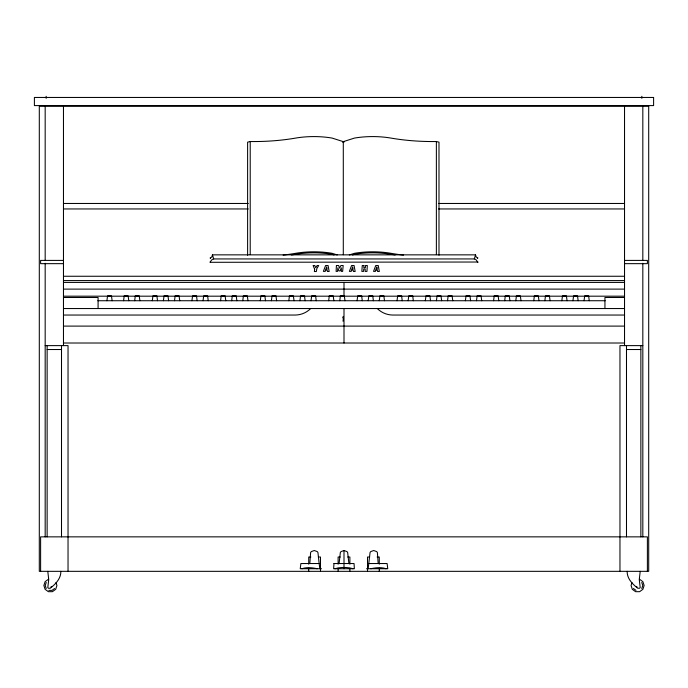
<?xml version="1.0" encoding="UTF-8"?>
<svg xmlns="http://www.w3.org/2000/svg" width="688" height="688" viewBox="0 0 688 688"><rect width="100%" height="100%" fill="white"/><g stroke="black" fill="none" stroke-linecap="round" stroke-linejoin="round"><path stroke-width="1.03" d="M343.02 321.227L343.346 318.621L342.693 317.495L343.346 316.368M106.898 300.733L107.552 295.857L111.473 295.857L112.127 300.733M123.556 300.733L124.21 295.857L128.131 295.857L128.785 300.733M134.659 300.733L135.312 295.857L139.234 295.857L139.888 300.733M152.297 300.733L152.951 295.857L156.873 295.857L157.518 300.733M163.4 300.733L164.054 295.857L167.975 295.857L168.629 300.733M174.503 300.733L175.156 295.857L179.078 295.857L179.731 300.733M191.918 300.733L192.571 295.857L196.493 295.857L197.146 300.733M203.029 300.733L203.682 295.857L207.595 295.857L208.249 300.733M220.556 300.733L221.209 295.857L225.122 295.857L225.776 300.733M231.658 300.733L232.312 295.857L236.225 295.857L236.878 300.733M242.761 300.733L243.414 295.857L247.327 295.857L247.981 300.733M260.288 300.733L260.941 295.857L264.854 295.857L265.508 300.733M271.39 300.733L272.044 295.857L275.965 295.857L276.619 300.733M288.805 300.733L289.459 295.857L293.38 295.857L294.034 300.733M299.908 300.733L300.561 295.857L304.483 295.857L305.137 300.733M311.019 300.733L311.673 295.857L315.586 295.857L316.239 300.733M328.649 300.733L329.303 295.857L333.224 295.857L333.878 300.733M339.752 300.733L340.405 295.857L344.327 295.857L344.98 300.733M357.063 300.733L357.717 295.857L361.639 295.857L362.292 300.733M368.166 300.733L368.82 295.857L372.741 295.857L373.395 300.733M379.269 300.733L379.922 295.857L383.844 295.857L384.497 300.733M397.019 300.733L397.673 295.857L401.586 295.857L402.239 300.733M408.122 300.733L408.775 295.857L412.688 295.857L413.342 300.733M425.322 300.733L425.975 295.857L429.888 295.857L430.542 300.733M436.424 300.733L437.078 295.857L440.991 295.857L441.644 300.733M447.527 300.733L448.18 295.857L452.102 295.857L452.756 300.733M465.38 300.733L466.034 295.857L469.956 295.857L470.609 300.733M476.483 300.733L477.137 295.857L481.058 295.857L481.712 300.733M493.571 300.733L494.225 295.857L498.146 295.857L498.8 300.733M504.682 300.733L505.327 295.857L509.249 295.857L509.903 300.733M515.785 300.733L516.439 295.857L520.352 295.857L521.005 300.733M533.742 300.733L534.395 295.857L538.317 295.857L538.971 300.733M544.844 300.733L545.498 295.857L549.42 295.857L550.073 300.733M561.829 300.733L562.483 295.857L566.405 295.857L567.058 300.733M572.932 300.733L573.586 295.857L577.507 295.857L578.161 300.733M584.035 300.733L584.688 295.857L588.61 295.857L589.263 300.733M378.176 563.532L377.377 552.464L376.697 551.595L373.722 550.52L370.737 551.595L370.067 552.464L368.166 568.735M46.225 582.478L45.245 585.497L46.225 588.515M632.005 582.624L631.068 585.497L632.315 589.315L635.583 591.68L639.616 591.68L642.884 589.315L644.131 585.497L642.884 581.67L639.616 579.305M641.775 588.515L642.755 585.497L641.775 582.478M477.343 258.439L477.902 257.983L476.191 257.054L475.546 254.852L474.324 258.937L475.786 259.453L477.902 262.3M210.098 262.3L477.902 262.025M210.098 261.939L212.214 259.453L213.676 258.937L474.324 258.937M48.384 579.305L45.116 581.67L43.869 585.497L45.116 589.315L48.384 591.68L52.417 591.68L55.685 589.315L56.932 585.497L55.995 582.624M50.895 586.993L51.686 586.425M54.576 588.515L51.996 590.381L48.805 590.381M475.546 254.852L212.454 254.852L211.809 257.054L210.098 257.983L210.657 258.439M348.902 563.532L347.655 552.464L346.976 551.595L344 550.52L341.024 551.595L340.345 552.464L339.098 563.532M247.611 255.239L247.611 142.158L250.217 141.53A102.503 39.457 0 0 0 295.608 138.09A44.66 17.191 0 0 1 332.166 138.09L343.295 141.651L354.423 138.09A44.66 17.191 0 0 1 390.99 138.09A102.503 39.457 0 0 0 436.373 141.53L438.987 142.158L438.987 255.239M349.366 254.93L354.423 253.313A44.66 17.191 0 0 1 390.99 253.313A102.503 39.457 0 0 0 403.478 255.102M352.531 254.947L354.423 254.336A44.66 17.191 0 0 1 390.99 254.336L395.161 254.913M301.929 568.735C306.857 566.972 312.197 567.66 317.22 568.735M334.996 568.735C340.792 567.015 347.208 567.015 353.004 568.735M370.78 568.735C375.803 567.66 381.143 566.972 386.071 568.735M291.428 254.913L295.608 254.336A44.66 17.191 0 0 1 332.166 254.336L334.067 254.947M63.468 203.467L248.342 203.467M438.583 203.467L624.532 203.467M63.468 208.954L248.273 208.954M438.652 208.954L624.532 208.954M63.468 260.408L40.609 260.408L40.609 263.659L63.115 263.659M624.532 260.408L647.391 260.408L647.391 263.659L624.885 263.659M63.468 276.258L624.532 276.258M63.468 280.575L624.532 280.575M63.468 282.415L624.532 282.415M63.468 289.115L624.532 289.115M63.468 296.184L624.532 296.184M63.468 297.483L98.083 297.483L98.083 308.542M624.532 297.483L604.941 297.483L604.941 308.542M97.859 300.733L605.191 300.733M63.468 308.542L624.532 308.542M63.468 315.044L295.014 315.044A22.119 22.119 0 0 0 310.692 308.542M624.532 315.044L392.986 315.044A22.119 22.119 0 0 1 377.308 308.542M63.468 326.103L624.532 326.103M63.468 343.011L624.532 343.011M45.176 345.617L68.035 345.617L68.035 571.332M642.824 345.617L619.965 345.617L619.965 571.332M47.137 349.521L61.507 349.521M626.493 349.521L640.863 349.521M310.864 557.022L308.731 557.022L308.731 564.177M318.346 557.022L320.488 557.022L320.488 571.332M340.259 557.022L338.118 557.022L338.118 564.177M347.741 557.022L349.882 557.022L349.882 564.177M369.654 557.022L367.512 557.022L367.512 571.332M377.136 557.022L379.269 557.022L379.269 564.177M319.834 568.735L319.155 563.532L300.888 563.532L300.235 568.735L321.451 568.735M368.82 563.532L387.112 563.532L387.765 568.735L366.549 568.735M337.223 254.93L332.166 253.313A44.66 17.191 0 0 0 295.608 253.313A102.503 39.457 0 0 1 283.121 255.102M636.314 586.425L637.105 586.993M633.424 588.515L636.004 590.381M212.454 254.852L213.676 258.937M647.391 571.332L647.391 536.855L40.609 536.855L40.609 571.332M642.824 106.236L642.824 260.408M642.824 263.272L642.824 536.855M641.844 96.32L641.844 98.367M640.863 345.617L640.863 536.855M640.21 571.332L639.264 579.537L640.21 587.595L639.556 588.249L637.733 588.249C632.418 583.992 627 578.651 627.146 571.332M626.493 345.617L626.493 536.855M624.532 106.236L624.532 345.617M436.373 141.53L436.373 254.612M379.269 568.271L379.269 571.332M349.882 568.271L349.882 571.332M344 282.415L344 296.184M344 308.542L344 343.011M344 550.52L344 563.205M344 563.532L344 568.735M343.295 141.651L343.295 254.741M338.118 568.271L338.118 571.332M319.155 563.532L317.933 552.464L317.263 551.595L314.278 550.52L311.303 551.595L310.623 552.464L309.824 563.532M308.731 568.271L308.731 571.332M250.217 141.53L250.217 254.612M63.468 106.236L63.468 345.617M61.507 345.617L61.507 536.855M60.854 571.332C61 578.651 55.582 583.992 50.267 588.249L48.444 588.249L47.79 587.595L48.736 579.537L47.79 571.332M47.137 345.617L47.137 536.855M46.156 96.32L46.156 98.367M45.176 106.236L45.176 260.408M45.176 263.272L45.176 536.855M342.461 142.063A4.248 1.634 0 0 1 344.129 142.063M363.875 265.525L363.814 267.615L365.388 267.615L365.483 265.525L367.323 265.525L366.953 271.407L365.173 271.407L365.173 268.974L363.746 268.913L363.556 271.407L361.854 271.407L362.266 265.525L363.875 265.525M336.415 265.525L336.105 271.382L337.498 271.382L337.877 267.83L338.883 270.926L340.061 270.926L341.334 267.89L341.334 271.382L342.633 271.382L343.183 265.525L340.93 265.525L339.554 268.139L338.685 265.525L336.415 265.525M333.964 563.532L333.637 568.735L354.363 568.735L354.036 563.532L333.964 563.532M314.657 269.232L314.373 271.519L316.334 271.519L316.841 268.552L318.699 265.525L317.134 265.525L315.723 267.709L314.794 265.525L313.109 265.525L314.657 269.232M325.57 270.109L325.218 271.382L323.386 271.382L325.57 265.525L328.081 265.525L329.165 271.485L327.471 271.485L327.135 270.109L325.57 270.109M351.559 270.109L351.215 271.382L349.384 271.382L351.568 265.525L354.079 265.525L355.163 271.485L353.469 271.485L353.133 270.109L351.559 270.109M375.734 270.109L375.381 271.382L373.55 271.382L375.734 265.525L378.245 265.525L379.329 271.485L377.635 271.485L377.299 270.109L375.734 270.109M326.68 267.107L325.828 269.094L327.135 269.094L326.68 267.107M352.669 267.107L351.817 269.094L353.133 269.094L352.669 267.107M376.835 267.107L375.992 269.094L377.299 269.094L376.835 267.107M653.6 97.455L34.4 97.455L34.4 105.591L653.6 105.591L653.6 97.455M648.698 106.236L39.302 106.236L39.302 571.332L648.698 571.332L648.698 106.236"/></g></svg>
